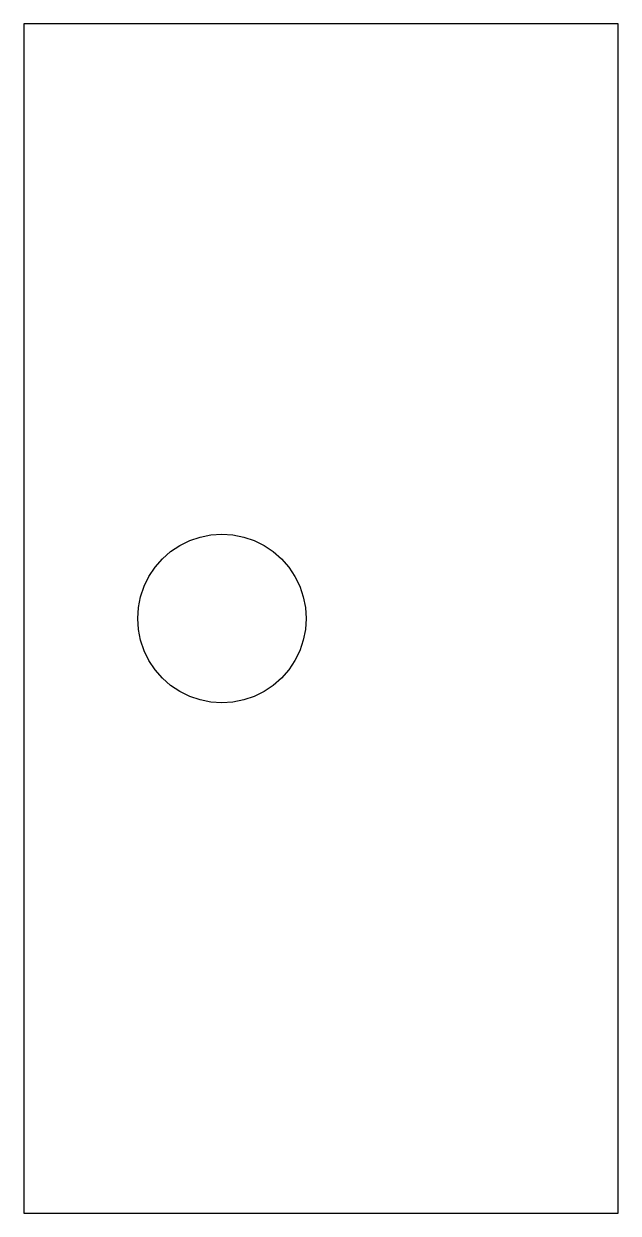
# Model space of a CAD drawing. Header units: metres. Extents: x 0 to 12, y 0 to 24.
import ezdxf

# ---------------------------------------------------------------- set-up
doc = ezdxf.new("R2010")
doc.units = ezdxf.units.M

msp = doc.modelspace()

# ---------------------------------------------------------------- linework, layer by layer
for p, q in [((12, 24), (0, 24)), ((0, 24), (0, 0)), ((12, 0), (12, 24)), ((3.56, 13.6421), (3.77809, 13.6855)), ((3.77809, 13.6855), (4, 13.7)), ((4, 13.7), (4.22189, 13.6855)), ((4.22189, 13.6855), (4.43999, 13.6421)), ((2.9651, 13.3487), (3.14999, 13.4722)), ((3.14999, 13.4722), (3.34943, 13.5706)), ((3.34943, 13.5706), (3.56, 13.6421)), ((4.43999, 13.6421), (4.65056, 13.5706)), ((4.65056, 13.5706), (4.84999, 13.4722)), ((4.84999, 13.4722), (5.03488, 13.3487)), ((2.65129, 13.0349), (2.79791, 13.2021)), ((2.79791, 13.2021), (2.9651, 13.3487)), ((5.03488, 13.3487), (5.20207, 13.2021)), ((5.20207, 13.2021), (5.34869, 13.0349)), ((2.52776, 12.85), (2.65129, 13.0349)), ((5.34869, 13.0349), (5.47223, 12.85)), ((2.4294, 12.6506), (2.52776, 12.85)), ((5.47223, 12.85), (5.57059, 12.6506)), ((2.35793, 12.44), (2.4294, 12.6506)), ((5.57059, 12.6506), (5.64206, 12.44)), ((2.31453, 12.2219), (2.35793, 12.44)), ((5.64206, 12.44), (5.68546, 12.2219)), ((2.29999, 12), (2.31453, 12.2219)), ((2.31453, 11.7781), (2.29999, 12)), ((5.68546, 12.2219), (5.7, 12)), ((5.7, 12), (5.68546, 11.7781)), ((2.35793, 11.56), (2.31453, 11.7781)), ((5.68546, 11.7781), (5.64206, 11.56)), ((2.4294, 11.3494), (2.35793, 11.56)), ((5.64206, 11.56), (5.57059, 11.3494)), ((2.52776, 11.15), (2.4294, 11.3494)), ((5.57059, 11.3494), (5.47223, 11.15)), ((2.65129, 10.9651), (2.52776, 11.15)), ((5.47223, 11.15), (5.34869, 10.9651)), ((2.79791, 10.7979), (2.65129, 10.9651)), ((5.34869, 10.9651), (5.20207, 10.7979)), ((2.9651, 10.6513), (2.79791, 10.7979)), ((3.14999, 10.5278), (2.9651, 10.6513)), ((5.03488, 10.6513), (4.84999, 10.5278)), ((5.20207, 10.7979), (5.03488, 10.6513)), ((3.34943, 10.4294), (3.14999, 10.5278)), ((3.56, 10.3579), (3.34943, 10.4294)), ((3.77809, 10.3145), (3.56, 10.3579)), ((4.43999, 10.3579), (4.22189, 10.3145)), ((4.65056, 10.4294), (4.43999, 10.3579)), ((4.84999, 10.5278), (4.65056, 10.4294)), ((4, 10.3), (3.77809, 10.3145)), ((4.22189, 10.3145), (4, 10.3)), ((0, 0), (12, 0))]:
    msp.add_line(p, q)

doc.saveas('drawing.dxf')
